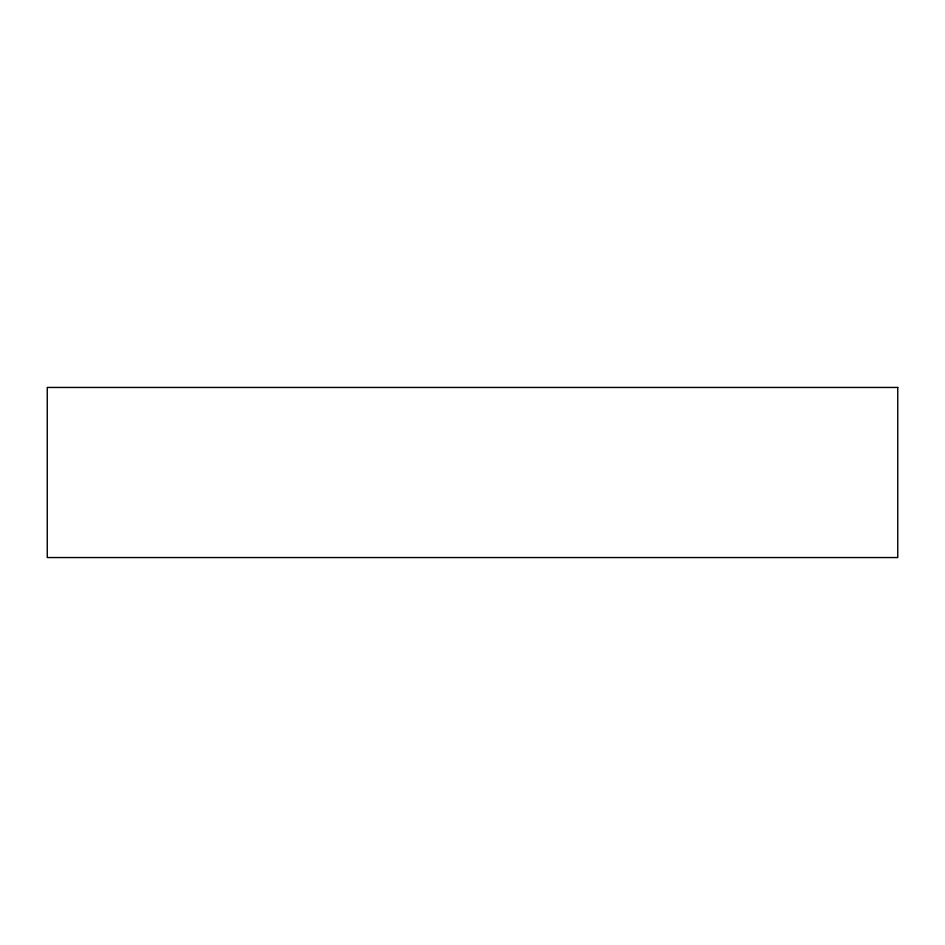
<?xml version="1.0" encoding="UTF-8"?>
<svg xmlns="http://www.w3.org/2000/svg" width="945" height="945" viewBox="0 0 945 945"><rect width="100%" height="100%" fill="white"/><g stroke="black" fill="none" stroke-linecap="round" stroke-linejoin="round"><path stroke-width="1.42" d="M897.75 387.45L47.25 387.45L47.25 557.55L897.75 557.55L897.75 387.45"/></g></svg>
